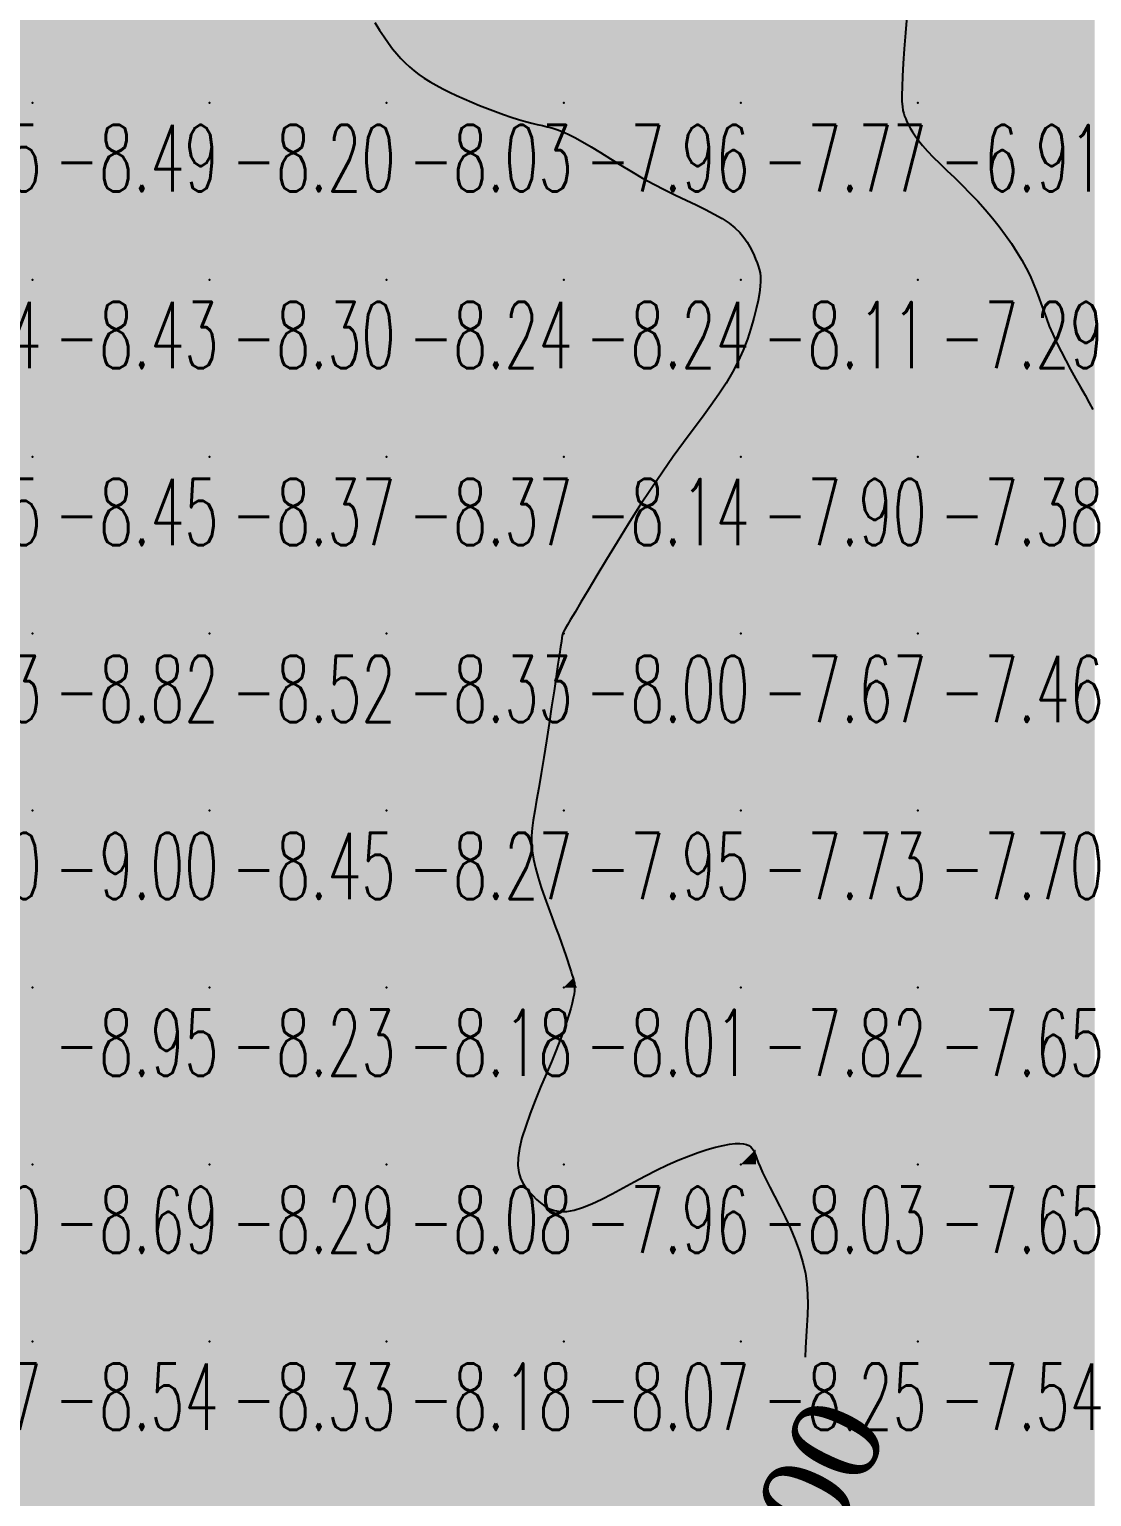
# Model space of a CAD drawing. Header units: millimetres. Extents: x 88261 to 90953, y 390274 to 392322.
# Drawn here: x 90010.1 to 90070.1, y 391468.5 to 391551.4 of the extents above; entities that cross this region are included whole.
import ezdxf
from ezdxf.enums import TextEntityAlignment as Align

# ---------------------------------------------------------------- set-up
doc = ezdxf.new("R2010")
doc.units = ezdxf.units.MM
doc.header["$LTSCALE"] = 25
for name, color, linetype in [('CN_03_00', 7, 'Continuous'), ('Cotation Courbes de niveau', 7, 'Continuous'), ('COTEAlt', 7, 'Continuous'), ('TN_COLORIAGE', 7, 'Continuous')]:
    doc.layers.add(name, color=color, linetype=linetype)
doc.styles.add('Simplex 1.0', font='Simplex.shx', dxfattribs={"width": 0.99, "height": 2.5})
doc.styles.get("Standard").update_dxf_attribs({"font": 'times.ttf'})

# ---------------------------------------------------------------- blocks, each defined once
blk = doc.blocks.new('COTE')
at = {"color": 0}
blk.add_point((0, 0), dxfattribs=at)
at = {"layer": 'COTEAlt'}
blk.add_attdef('ALT', text='', height=3.75, dxfattribs=at).set_placement((1.25, -1.25), align=Align.TOP_LEFT)

msp = doc.modelspace()

# ---------------------------------------------------------------- linework, layer by layer
at = {"layer": 'CN_03_00', "flags": 128}
for points, elevation in [([(90059.626, 391552.129), (90059.554, 391551.199), (90059.488, 391550.301), (90059.43, 391549.471), (90059.387, 391548.747), (90059.361, 391548.154), (90059.351, 391547.683), (90059.357, 391547.315), (90059.377, 391547.03), (90059.409, 391546.809), (90059.453, 391546.632), (90059.506, 391546.48), (90059.568, 391546.333), (90059.638, 391546.175), (90059.721, 391546.002), (90059.823, 391545.811), (90059.948, 391545.599), (90060.103, 391545.367), (90060.292, 391545.11), (90060.522, 391544.828), (90060.798, 391544.518), (90061.123, 391544.179), (90061.49, 391543.813), (90061.89, 391543.424), (90062.314, 391543.012), (90062.752, 391542.582), (90063.196, 391542.136), (90063.637, 391541.676), (90064.064, 391541.206), (90064.47, 391540.728), (90064.853, 391540.246), (90065.212, 391539.763), (90065.544, 391539.282), (90065.849, 391538.808), (90066.126, 391538.343), (90066.373, 391537.892), (90066.589, 391537.458), (90066.775, 391537.042), (90066.937, 391536.641), (90067.083, 391536.247), (90067.221, 391535.854), (90067.361, 391535.457), (90067.51, 391535.048), (90067.676, 391534.621), (90067.868, 391534.17), (90068.091, 391533.691), (90068.339, 391533.19), (90068.606, 391532.679), (90068.883, 391532.166), (90069.162, 391531.661), (90069.435, 391531.173), (90069.694, 391530.713), (90069.931, 391530.29), (90070.14, 391529.911)], -7), ([(90029.578, 391551.779), (90029.844, 391551.357), (90030.102, 391550.966), (90030.348, 391550.612), (90030.585, 391550.292), (90030.817, 391550.002), (90031.05, 391549.738), (90031.287, 391549.494), (90031.534, 391549.267), (90031.795, 391549.051), (90032.075, 391548.842), (90032.377, 391548.636), (90032.702, 391548.433), (90033.048, 391548.232), (90033.413, 391548.035), (90033.798, 391547.84), (90034.199, 391547.648), (90034.618, 391547.459), (90035.051, 391547.273), (90035.498, 391547.091), (90035.951, 391546.914), (90036.405, 391546.745), (90036.853, 391546.585), (90037.287, 391546.439), (90037.701, 391546.307), (90038.088, 391546.191), (90038.442, 391546.096), (90038.758, 391546.019), (90039.045, 391545.955), (90039.317, 391545.893), (90039.586, 391545.824), (90039.863, 391545.739), (90040.162, 391545.627), (90040.495, 391545.479), (90040.874, 391545.286), (90041.308, 391545.042), (90041.794, 391544.753), (90042.322, 391544.429), (90042.885, 391544.08), (90043.475, 391543.718), (90044.086, 391543.351), (90044.707, 391542.989), (90045.333, 391542.644), (90045.955, 391542.323), (90046.565, 391542.023), (90047.158, 391541.741), (90047.724, 391541.472), (90048.258, 391541.212), (90048.752, 391540.957), (90049.198, 391540.702), (90049.59, 391540.443), (90049.923, 391540.176), (90050.201, 391539.906), (90050.43, 391539.634), (90050.618, 391539.366), (90050.771, 391539.105), (90050.896, 391538.855), (90051, 391538.62), (90051.089, 391538.404), (90051.169, 391538.207), (90051.238, 391538.022), (90051.295, 391537.836), (90051.337, 391537.639), (90051.361, 391537.418), (90051.365, 391537.163), (90051.345, 391536.862), (90051.301, 391536.503), (90051.229, 391536.078), (90051.128, 391535.595), (90050.995, 391535.062), (90050.828, 391534.49), (90050.625, 391533.889), (90050.385, 391533.269), (90050.105, 391532.64), (90049.784, 391532.011), (90049.42, 391531.389), (90049.014, 391530.767), (90048.569, 391530.132), (90048.087, 391529.474), (90047.569, 391528.781), (90047.018, 391528.041), (90046.436, 391527.243), (90045.825, 391526.375), (90045.189, 391525.433), (90044.54, 391524.439), (90043.894, 391523.422), (90043.266, 391522.411), (90042.669, 391521.435), (90042.118, 391520.524), (90041.629, 391519.705), (90041.215, 391519.01), (90040.888, 391518.457), (90040.64, 391518.037), (90040.461, 391517.731), (90040.338, 391517.52), (90040.261, 391517.386), (90040.218, 391517.309), (90040.199, 391517.27), (90040.192, 391517.252), (90040.187, 391517.235), (90040.18, 391517.199), (90040.167, 391517.126), (90040.147, 391516.996), (90040.116, 391516.79), (90040.071, 391516.488), (90040.009, 391516.071), (90039.927, 391515.52), (90039.824, 391514.824), (90039.703, 391514.008), (90039.568, 391513.107), (90039.423, 391512.156), (90039.274, 391511.188), (90039.124, 391510.238), (90038.979, 391509.34), (90038.841, 391508.529), (90038.717, 391507.829), (90038.61, 391507.229), (90038.523, 391506.706), (90038.46, 391506.24), (90038.427, 391505.808), (90038.425, 391505.389), (90038.46, 391504.961), (90038.536, 391504.503), (90038.653, 391503.999), (90038.805, 391503.457), (90038.984, 391502.89), (90039.181, 391502.313), (90039.387, 391501.739), (90039.593, 391501.181), (90039.79, 391500.654), (90039.971, 391500.171), (90040.127, 391499.743), (90040.26, 391499.368), (90040.372, 391499.041), (90040.466, 391498.758), (90040.544, 391498.514), (90040.611, 391498.304), (90040.667, 391498.124), (90040.716, 391497.969), (90040.76, 391497.833), (90040.799, 391497.71), (90040.83, 391497.593), (90040.853, 391497.476), (90040.865, 391497.35), (90040.867, 391497.21), (90040.856, 391497.048), (90040.831, 391496.857), (90040.791, 391496.63), (90040.732, 391496.364), (90040.652, 391496.053), (90040.547, 391495.694), (90040.415, 391495.284), (90040.252, 391494.817), (90040.055, 391494.29), (90039.822, 391493.698), (90039.551, 391493.042), (90039.254, 391492.337), (90038.947, 391491.601), (90038.642, 391490.855), (90038.356, 391490.116), (90038.101, 391489.405), (90037.893, 391488.74), (90037.747, 391488.141), (90037.672, 391487.62), (90037.663, 391487.175), (90037.712, 391486.792), (90037.81, 391486.464), (90037.948, 391486.179), (90038.116, 391485.926), (90038.307, 391485.696), (90038.51, 391485.479), (90038.72, 391485.266), (90038.94, 391485.066), (90039.177, 391484.886), (90039.438, 391484.738), (90039.729, 391484.63), (90040.056, 391484.573), (90040.427, 391484.577), (90040.847, 391484.65), (90041.32, 391484.799), (90041.841, 391485.013), (90042.402, 391485.28), (90042.993, 391485.586), (90043.606, 391485.916), (90044.233, 391486.257), (90044.866, 391486.595), (90045.495, 391486.917), (90046.113, 391487.211), (90046.714, 391487.475), (90047.291, 391487.707), (90047.839, 391487.907), (90048.352, 391488.076), (90048.823, 391488.212), (90049.247, 391488.315), (90049.618, 391488.385), (90049.932, 391488.422), (90050.193, 391488.429), (90050.406, 391488.409), (90050.577, 391488.368), (90050.712, 391488.308), (90050.816, 391488.233), (90050.897, 391488.148), (90050.958, 391488.056), (90051.007, 391487.959), (90051.051, 391487.849), (90051.098, 391487.718), (90051.156, 391487.556), (90051.234, 391487.353), (90051.339, 391487.101), (90051.479, 391486.79), (90051.663, 391486.41), (90051.894, 391485.957), (90052.163, 391485.439), (90052.455, 391484.868), (90052.756, 391484.259), (90053.052, 391483.624), (90053.328, 391482.976), (90053.57, 391482.327), (90053.765, 391481.692), (90053.901, 391481.078), (90053.985, 391480.483), (90054.026, 391479.899), (90054.032, 391479.318), (90054.014, 391478.734), (90053.98, 391478.138), (90053.941, 391477.523), (90053.905, 391476.882), (90053.884, 391476.338)], -8)]:
    msp.add_lwpolyline(points, dxfattribs=dict(at, elevation=elevation))
at = {"layer": 'TN_COLORIAGE', "color": 171}
for points in [[(90000.249, 391557.239, -8.295), (90000.249, 391547.239, -8.295), (90010.249, 391557.239, -8.295)], [(90000.249, 391547.239, -8.295), (90010.249, 391547.239, -8.295), (90010.249, 391557.239, -8.295)], [(90010.249, 391557.239, -8.166), (90010.249, 391547.239, -8.166), (90020.249, 391557.239, -8.166)], [(90010.249, 391547.239, -8.166), (90020.249, 391547.239, -8.166), (90020.249, 391557.239, -8.166)], [(90020.249, 391547.239, -8), (90027.791, 391554.782, -8), (90020.249, 391557.239, -8), (90027.402, 391557.239, -8)], [(90020.249, 391547.239, -8), (90027.791, 391554.782, -8), (90030.249, 391547.239, -8), (90030.249, 391550.55, -8)], [(90031.825, 391548.815, -8.033), (90030.249, 391550.55, -8.033), (90030.249, 391547.239, -8.033)], [(90031.825, 391548.815, -8.033), (90034.902, 391547.239, -8.033), (90030.249, 391547.239, -8.033)], [(90000.249, 391547.239, -8.491), (90000.249, 391537.239, -8.491), (90010.249, 391547.239, -8.491)], [(90000.249, 391537.239, -8.491), (90010.249, 391537.239, -8.491), (90010.249, 391547.239, -8.491)], [(90010.249, 391547.239, -8.203), (90010.249, 391537.239, -8.203), (90020.249, 391547.239, -8.203)], [(90010.249, 391537.239, -8.203), (90020.249, 391537.239, -8.203), (90020.249, 391547.239, -8.203)], [(90020.249, 391547.239, -8.033), (90020.249, 391537.239, -8.033), (90030.249, 391547.239, -8.033)], [(90020.249, 391537.239, -8.033), (90030.249, 391537.239, -8.033), (90030.249, 391547.239, -8.033)], [(90030.249, 391537.239, -8), (90038.875, 391545.866, -8), (90030.249, 391547.239, -8), (90034.902, 391547.239, -8)], [(90040.249, 391537.239, -8), (90040.249, 391545.872, -8), (90030.249, 391537.239, -8), (90038.875, 391545.866, -8)], [(90045.375, 391542.366, -8.238), (90040.249, 391545.872, -8.238), (90040.249, 391537.239, -8.238)], [(90040.249, 391537.239, -8), (90045.375, 391542.366, -8), (90050.249, 391537.239, -8), (90050.249, 391540.532, -8)], [(90051.172, 391538.163, -8.111), (90050.249, 391540.532, -8.111), (90050.249, 391537.239, -8.111)], [(90051.172, 391538.163, -8.111), (90051.597, 391537.239, -8.111), (90050.249, 391537.239, -8.111)], [(90000.249, 391537.239, -8.432), (90000.249, 391527.239, -8.432), (90010.249, 391537.239, -8.432)], [(90000.249, 391527.239, -8.432), (90010.249, 391527.239, -8.432), (90010.249, 391537.239, -8.432)], [(90010.249, 391537.239, -8.298), (90010.249, 391527.239, -8.298), (90020.249, 391537.239, -8.298)], [(90010.249, 391527.239, -8.298), (90020.249, 391527.239, -8.298), (90020.249, 391537.239, -8.298)], [(90020.249, 391537.239, -8.237), (90020.249, 391527.239, -8.237), (90030.249, 391537.239, -8.237)], [(90020.249, 391527.239, -8.237), (90030.249, 391527.239, -8.237), (90030.249, 391537.239, -8.237)], [(90030.249, 391537.239, -8.238), (90030.249, 391527.239, -8.238), (90040.249, 391537.239, -8.238)], [(90030.249, 391527.239, -8.238), (90040.249, 391527.239, -8.238), (90040.249, 391537.239, -8.238)], [(90040.249, 391537.239, -8.111), (90040.249, 391527.239, -8.111), (90050.249, 391537.239, -8.111)], [(90040.249, 391527.239, -8), (90046.113, 391527.239, -8), (90050.249, 391537.239, -8), (90050.249, 391531.897, -8)], [(90051.597, 391537.239, -8.111), (90050.249, 391531.897, -8.111), (90050.249, 391537.239, -8.111)], [(90000.249, 391527.239, -8.452), (90000.249, 391517.239, -8.452), (90010.249, 391527.239, -8.452)], [(90000.249, 391517.239, -8.452), (90010.249, 391517.239, -8.452), (90010.249, 391527.239, -8.452)], [(90010.249, 391527.239, -8.37), (90010.249, 391517.239, -8.37), (90020.249, 391527.239, -8.37)], [(90010.249, 391517.239, -8.37), (90020.249, 391517.239, -8.37), (90020.249, 391527.239, -8.37)], [(90020.249, 391527.239, -8.375), (90020.249, 391517.239, -8.375), (90030.249, 391527.239, -8.375)], [(90020.249, 391517.239, -8.375), (90030.249, 391517.239, -8.375), (90030.249, 391527.239, -8.375)], [(90030.249, 391527.239, -8.137), (90030.249, 391517.239, -8.137), (90040.249, 391527.239, -8.137)], [(90030.249, 391517.239, -8), (90040.183, 391517.239, -8), (90040.249, 391527.239, -8), (90040.249, 391517.395, -8)], [(90046.113, 391527.239, -8.137), (90040.249, 391517.395, -8.137), (90040.249, 391527.239, -8.137)], [(90000.249, 391517.239, -8.819), (90000.249, 391507.239, -8.819), (90010.249, 391517.239, -8.819)], [(90000.249, 391507.239, -8.819), (90010.249, 391507.239, -8.819), (90010.249, 391517.239, -8.819)], [(90010.249, 391517.239, -8.52), (90010.249, 391507.239, -8.52), (90020.249, 391517.239, -8.52)], [(90010.249, 391507.239, -8.52), (90020.249, 391507.239, -8.52), (90020.249, 391517.239, -8.52)], [(90020.249, 391517.239, -8.327), (90020.249, 391507.239, -8.327), (90030.249, 391517.239, -8.327)], [(90020.249, 391507.239, -8.327), (90030.249, 391507.239, -8.327), (90030.249, 391517.239, -8.327)], [(90030.249, 391517.239, -8), (90040.183, 391517.239, -8), (90030.249, 391507.239, -8), (90040.169, 391517.16, -8)], [(90038.704, 391507.239, -8.27), (90040.169, 391517.16, -8.27), (90030.249, 391507.239, -8.27)], [(90000.249, 391507.239, -8.998), (90000.249, 391497.239, -8.998), (90010.249, 391507.239, -8.998)], [(90000.249, 391497.239, -8.998), (90010.249, 391497.239, -8.998), (90010.249, 391507.239, -8.998)], [(90010.249, 391507.239, -8.447), (90010.249, 391497.239, -8.447), (90020.249, 391507.239, -8.447)], [(90010.249, 391497.239, -8.447), (90020.249, 391497.239, -8.447), (90020.249, 391507.239, -8.447)], [(90020.249, 391507.239, -8.27), (90020.249, 391497.239, -8.27), (90030.249, 391507.239, -8.27)], [(90020.249, 391497.239, -8.27), (90030.249, 391497.239, -8.27), (90030.249, 391507.239, -8.27)], [(90030.249, 391507.239, -8), (90038.704, 391507.239, -8), (90030.249, 391497.239, -8), (90038.065, 391505.056, -8)], [(90030.249, 391497.239, -8), (90038.065, 391505.056, -8), (90040.249, 391497.239, -8), (90040.249, 391499.554, -8)], [(90040.764, 391497.755, -8.015), (90040.249, 391499.554, -8.015), (90040.249, 391497.239, -8.015)], [(90000.249, 391497.239, -8.952), (90000.249, 391487.239, -8.952), (90010.249, 391497.239, -8.952)], [(90000.249, 391487.239, -8.952), (90010.249, 391487.239, -8.952), (90010.249, 391497.239, -8.952)], [(90010.249, 391497.239, -8.231), (90010.249, 391487.239, -8.231), (90020.249, 391497.239, -8.231)], [(90010.249, 391487.239, -8.231), (90020.249, 391487.239, -8.231), (90020.249, 391497.239, -8.231)], [(90020.249, 391497.239, -8.176), (90020.249, 391487.239, -8.176), (90030.249, 391497.239, -8.176)], [(90020.249, 391487.239, -8.176), (90030.249, 391487.239, -8.176), (90030.249, 391497.239, -8.176)], [(90030.249, 391497.239, -8.015), (90030.249, 391487.239, -8.015), (90040.249, 391497.239, -8.015)], [(90030.249, 391487.239, -8), (90036.941, 391487.239, -8), (90040.249, 391497.239, -8), (90040.249, 391494.427, -8)], [(90040.764, 391497.755, -8.015), (90040.994, 391497.239, -8.015), (90040.249, 391497.239, -8.015)], [(90040.994, 391497.239, -8.015), (90040.249, 391494.427, -8.015), (90040.249, 391497.239, -8.015)], [(90050.249, 391488.746, -8.033), (90045.618, 391487.239, -8.033), (90050.249, 391487.239, -8.033)], [(90051.097, 391488.087, -8.033), (90050.249, 391488.746, -8.033), (90050.249, 391487.239, -8.033)], [(90051.097, 391488.087, -8.033), (90051.113, 391487.239, -8.033), (90050.249, 391487.239, -8.033)], [(90000.249, 391487.239, -8.692), (90000.249, 391477.239, -8.692), (90010.249, 391487.239, -8.692)], [(90000.249, 391477.239, -8.692), (90010.249, 391477.239, -8.692), (90010.249, 391487.239, -8.692)], [(90010.249, 391487.239, -8.289), (90010.249, 391477.239, -8.289), (90020.249, 391487.239, -8.289)], [(90010.249, 391477.239, -8.289), (90020.249, 391477.239, -8.289), (90020.249, 391487.239, -8.289)], [(90020.249, 391487.239, -8.077), (90020.249, 391477.239, -8.077), (90030.249, 391487.239, -8.077)], [(90020.249, 391477.239, -8.077), (90030.249, 391477.239, -8.077), (90030.249, 391487.239, -8.077)], [(90030.249, 391477.239, -8), (90038.467, 391485.458, -8), (90030.249, 391487.239, -8), (90036.941, 391487.239, -8)], [(90040.249, 391477.239, -8), (90040.249, 391483.8, -8), (90050.249, 391487.239, -8), (90045.618, 391487.239, -8)], [(90040.249, 391477.239, -8.033), (90050.249, 391477.239, -8.033), (90050.249, 391487.239, -8.033)], [(90050.249, 391477.239, -8), (90054.427, 391481.418, -8), (90050.249, 391487.239, -8), (90051.113, 391487.239, -8)], [(90030.249, 391477.239, -8), (90038.467, 391485.458, -8), (90040.249, 391477.239, -8), (90040.249, 391483.8, -8)], [(90053.768, 391477.239, -8.248), (90054.427, 391481.418, -8.248), (90050.249, 391477.239, -8.248)], [(90000.249, 391477.239, -8.543), (90000.249, 391467.239, -8.543), (90010.249, 391477.239, -8.543)], [(90000.249, 391467.239, -8.543), (90010.249, 391467.239, -8.543), (90010.249, 391477.239, -8.543)], [(90010.249, 391477.239, -8.327), (90010.249, 391467.239, -8.327), (90020.249, 391477.239, -8.327)], [(90010.249, 391467.239, -8.327), (90020.249, 391467.239, -8.327), (90020.249, 391477.239, -8.327)], [(90020.249, 391477.239, -8.175), (90020.249, 391467.239, -8.175), (90030.249, 391477.239, -8.175)], [(90020.249, 391467.239, -8.175), (90030.249, 391467.239, -8.175), (90030.249, 391477.239, -8.175)], [(90030.249, 391477.239, -8.072), (90030.249, 391467.239, -8.072), (90040.249, 391477.239, -8.072)], [(90030.249, 391467.239, -8.072), (90040.249, 391467.239, -8.072), (90040.249, 391477.239, -8.072)], [(90040.249, 391477.239, -8.248), (90040.249, 391467.239, -8.248), (90050.249, 391477.239, -8.248)], [(90040.249, 391467.239, -8.248), (90050.249, 391467.239, -8.248), (90050.249, 391477.239, -8.248)], [(90050.249, 391467.239, -8), (90053.928, 391470.918, -8), (90050.249, 391477.239, -8), (90053.768, 391477.239, -8)], [(90053.866, 391467.239, -8.266), (90053.928, 391470.918, -8.266), (90050.249, 391467.239, -8.266)]]:
    msp.add_solid(points, dxfattribs=at)
at = {"layer": 'TN_COLORIAGE', "color": 161}
for points in [[(90030.249, 391550.55, -7.934), (90027.791, 391554.782, -7.934), (90030.249, 391557.239, -7.934)], [(90030.249, 391550.55, -7.825), (90031.825, 391548.815, -7.825), (90030.249, 391557.239, -7.825), (90040.249, 391557.239, -7.825)], [(90034.902, 391547.239, -7.825), (90031.825, 391548.815, -7.825), (90040.249, 391547.239, -7.825), (90040.249, 391557.239, -7.825)], [(90040.249, 391557.239, -7.469), (90040.249, 391547.239, -7.469), (90050.249, 391557.239, -7.469)], [(90040.249, 391547.239, -7.469), (90050.249, 391547.239, -7.469), (90050.249, 391557.239, -7.469)], [(90050.249, 391547.239, -7), (90060.05, 391557.041, -7), (90050.249, 391557.239, -7), (90059.926, 391557.239, -7)], [(90059.195, 391547.239, -7.774), (90060.05, 391557.041, -7.774), (90050.249, 391547.239, -7.774)], [(90034.902, 391547.239, -7.962), (90038.875, 391545.866, -7.962), (90040.249, 391547.239, -7.962)], [(90038.875, 391545.866, -7.962), (90040.249, 391545.872, -7.962), (90040.249, 391547.239, -7.962)], [(90040.249, 391545.872, -7.774), (90045.375, 391542.366, -7.774), (90040.249, 391547.239, -7.774), (90050.249, 391547.239, -7.774)], [(90050.249, 391540.532, -7.774), (90045.375, 391542.366, -7.774), (90050.249, 391547.239, -7.774)], [(90050.249, 391540.532, -7), (90051.172, 391538.163, -7), (90050.249, 391547.239, -7), (90059.491, 391546.481, -7)], [(90059.491, 391546.481, -7.774), (90059.195, 391547.239, -7.774), (90050.249, 391547.239, -7.774)], [(90051.597, 391537.239, -7), (90051.172, 391538.163, -7), (90060.249, 391537.239, -7), (90059.491, 391546.481, -7)], [(90059.491, 391546.481, -7.288), (90060.249, 391544.834, -7.288), (90060.249, 391537.239, -7.288)], [(90064.301, 391541.291, -7.288), (90060.249, 391544.834, -7.288), (90060.249, 391537.239, -7.288)], [(90064.301, 391541.291, -7.288), (90066.932, 391537.239, -7.288), (90060.249, 391537.239, -7.288)], [(90050.249, 391531.897, -7.288), (90051.597, 391537.239, -7.288), (90050.249, 391527.239, -7.288), (90060.249, 391537.239, -7.288)], [(90050.249, 391527.239, -7.288), (90060.249, 391527.239, -7.288), (90060.249, 391537.239, -7.288)], [(90060.249, 391527.239, -7), (90067.506, 391534.497, -7), (90060.249, 391537.239, -7), (90066.932, 391537.239, -7)], [(90060.249, 391527.239, -7), (90067.506, 391534.497, -7), (90070.249, 391527.239, -7), (90070.249, 391529.792, -7)], [(90050.249, 391531.897, -7.903), (90046.113, 391527.239, -7.903), (90050.249, 391527.239, -7.903)], [(90040.249, 391517.395, -7.903), (90046.113, 391527.239, -7.903), (90040.249, 391517.239, -7.903), (90050.249, 391527.239, -7.903)], [(90040.249, 391517.239, -7.903), (90050.249, 391517.239, -7.903), (90050.249, 391527.239, -7.903)], [(90050.249, 391527.239, -7.378), (90050.249, 391517.239, -7.378), (90060.249, 391527.239, -7.378)], [(90050.249, 391517.239, -7.378), (90060.249, 391517.239, -7.378), (90060.249, 391527.239, -7.378)], [(90060.249, 391527.239, -7.049), (90060.249, 391517.239, -7.049), (90070.249, 391527.239, -7.049)], [(90060.249, 391517.239, -7.049), (90070.249, 391517.239, -7.049), (90070.249, 391527.239, -7.049)], [(90040.169, 391517.16, -7.951), (90038.704, 391507.239, -7.951), (90040.249, 391517.239, -7.951), (90040.249, 391507.239, -7.951)], [(90040.169, 391517.16, -7.998), (90040.183, 391517.239, -7.998), (90040.249, 391517.239, -7.998)], [(90040.249, 391517.395, -7.998), (90040.183, 391517.239, -7.998), (90040.249, 391517.239, -7.998)], [(90040.249, 391517.239, -7.674), (90040.249, 391507.239, -7.674), (90050.249, 391517.239, -7.674)], [(90040.249, 391507.239, -7.674), (90050.249, 391507.239, -7.674), (90050.249, 391517.239, -7.674)], [(90050.249, 391517.239, -7.462), (90050.249, 391507.239, -7.462), (90060.249, 391517.239, -7.462)], [(90050.249, 391507.239, -7.462), (90060.249, 391507.239, -7.462), (90060.249, 391517.239, -7.462)], [(90060.249, 391517.239, -7.036), (90060.249, 391507.239, -7.036), (90070.249, 391517.239, -7.036)], [(90060.249, 391507.239, -7.036), (90070.249, 391507.239, -7.036), (90070.249, 391517.239, -7.036)], [(90038.065, 391505.056, -7.951), (90038.704, 391507.239, -7.951), (90040.249, 391507.239, -7.951)], [(90040.249, 391499.554, -7.951), (90038.065, 391505.056, -7.951), (90040.249, 391507.239, -7.951)], [(90040.249, 391499.554, -7.727), (90040.764, 391497.755, -7.727), (90040.249, 391507.239, -7.727), (90050.249, 391507.239, -7.727)], [(90040.994, 391497.239, -7.727), (90040.764, 391497.755, -7.727), (90050.249, 391497.239, -7.727), (90050.249, 391507.239, -7.727)], [(90050.249, 391507.239, -7.697), (90050.249, 391497.239, -7.697), (90060.249, 391507.239, -7.697)], [(90050.249, 391497.239, -7.697), (90060.249, 391497.239, -7.697), (90060.249, 391507.239, -7.697)], [(90060.249, 391507.239, -7.099), (90060.249, 391497.239, -7.099), (90070.249, 391507.239, -7.099)], [(90060.249, 391497.239, -7.099), (90070.249, 391497.239, -7.099), (90070.249, 391507.239, -7.099)], [(90040.249, 391494.427, -7.816), (90040.994, 391497.239, -7.816), (90040.249, 391487.239, -7.816), (90050.249, 391497.239, -7.816)], [(90045.618, 391487.239, -7.816), (90050.249, 391488.746, -7.816), (90040.249, 391487.239, -7.816), (90050.249, 391497.239, -7.816)], [(90050.249, 391488.746, -7.647), (90051.097, 391488.087, -7.647), (90050.249, 391497.239, -7.647), (90060.249, 391497.239, -7.647)], [(90051.113, 391487.239, -7.647), (90051.097, 391488.087, -7.647), (90060.249, 391487.239, -7.647), (90060.249, 391497.239, -7.647)], [(90060.249, 391497.239, -7.171), (90060.249, 391487.239, -7.171), (90070.249, 391497.239, -7.171)], [(90060.249, 391487.239, -7.171), (90070.249, 391487.239, -7.171), (90070.249, 391497.239, -7.171)], [(90040.249, 391494.427, -7.962), (90036.941, 391487.239, -7.962), (90040.249, 391487.239, -7.962)], [(90036.941, 391487.239, -7.962), (90038.467, 391485.458, -7.962), (90040.249, 391487.239, -7.962)], [(90040.249, 391483.8, -7.962), (90038.467, 391485.458, -7.962), (90040.249, 391487.239, -7.962)], [(90045.618, 391487.239, -7.962), (90040.249, 391483.8, -7.962), (90040.249, 391487.239, -7.962)], [(90051.113, 391487.239, -7.654), (90054.427, 391481.418, -7.654), (90060.249, 391487.239, -7.654)], [(90054.427, 391481.418, -7.543), (90053.768, 391477.239, -7.543), (90060.249, 391487.239, -7.543), (90060.249, 391477.239, -7.543)], [(90060.249, 391487.239, -7.251), (90060.249, 391477.239, -7.251), (90070.249, 391487.239, -7.251)], [(90060.249, 391477.239, -7.251), (90070.249, 391477.239, -7.251), (90070.249, 391487.239, -7.251)], [(90053.768, 391477.239, -7.543), (90053.928, 391470.918, -7.543), (90060.249, 391477.239, -7.543)], [(90053.928, 391470.918, -7.53), (90053.866, 391467.239, -7.53), (90060.249, 391477.239, -7.53), (90060.249, 391467.239, -7.53)], [(90060.249, 391477.239, -7.303), (90060.249, 391467.239, -7.303), (90070.249, 391477.239, -7.303)], [(90060.249, 391467.239, -7.303), (90070.249, 391467.239, -7.303), (90070.249, 391477.239, -7.303)]]:
    msp.add_solid(points, dxfattribs=at)
at = {"layer": 'TN_COLORIAGE', "color": 151}
for points in [[(90060.05, 391557.041, -6.909), (90059.195, 391547.239, -6.909), (90060.249, 391557.239, -6.909), (90060.249, 391547.239, -6.909)], [(90060.249, 391557.239, -6.296), (90060.249, 391547.239, -6.296), (90070.249, 391557.239, -6.296)], [(90060.249, 391547.239, -6.296), (90070.249, 391547.239, -6.296), (90070.249, 391557.239, -6.296)], [(90059.195, 391547.239, -6.909), (90059.491, 391546.481, -6.909), (90060.249, 391547.239, -6.909)], [(90060.249, 391544.834, -6.909), (90059.491, 391546.481, -6.909), (90060.249, 391547.239, -6.909)], [(90060.249, 391544.834, -6.578), (90064.301, 391541.291, -6.578), (90060.249, 391547.239, -6.578), (90070.249, 391547.239, -6.578)], [(90066.932, 391537.239, -6.578), (90064.301, 391541.291, -6.578), (90070.249, 391537.239, -6.578), (90070.249, 391547.239, -6.578)], [(90066.932, 391537.239, -6.857), (90067.506, 391534.497, -6.857), (90070.249, 391537.239, -6.857)], [(90070.249, 391529.792, -6.857), (90067.506, 391534.497, -6.857), (90070.249, 391537.239, -6.857)]]:
    msp.add_solid(points, dxfattribs=at)

# ---------------------------------------------------------------- block references
at = {"layer": 'COTEAlt'}
ref = msp.add_blockref('COTE', (90000.249, 391547.239), dxfattribs=at)
ref.add_attrib('ALT', '-8.85', dxfattribs={"height": 3.75, "style": 'Simplex 1.0', "width": 0.6}).set_placement((90001.499, 391545.989), align=Align.TOP_LEFT)
ref = msp.add_blockref('COTE', (90010.249, 391547.239), dxfattribs=at)
ref.add_attrib('ALT', '-8.49', dxfattribs={"height": 3.75, "style": 'Simplex 1.0', "width": 0.6}).set_placement((90011.499, 391545.989), align=Align.TOP_LEFT)
ref = msp.add_blockref('COTE', (90020.249, 391547.239), dxfattribs=at)
ref.add_attrib('ALT', '-8.20', dxfattribs={"height": 3.75, "style": 'Simplex 1.0', "width": 0.6}).set_placement((90021.499, 391545.989), align=Align.TOP_LEFT)
ref = msp.add_blockref('COTE', (90030.249, 391547.239), dxfattribs=at)
ref.add_attrib('ALT', '-8.03', dxfattribs={"height": 3.75, "style": 'Simplex 1.0', "width": 0.6}).set_placement((90031.499, 391545.989), align=Align.TOP_LEFT)
ref = msp.add_blockref('COTE', (90040.249, 391547.239), dxfattribs=at)
ref.add_attrib('ALT', '-7.96', dxfattribs={"height": 3.75, "style": 'Simplex 1.0', "width": 0.6}).set_placement((90041.499, 391545.989), align=Align.TOP_LEFT)
ref = msp.add_blockref('COTE', (90050.249, 391547.239), dxfattribs=at)
ref.add_attrib('ALT', '-7.77', dxfattribs={"height": 3.75, "style": 'Simplex 1.0', "width": 0.6}).set_placement((90051.499, 391545.989), align=Align.TOP_LEFT)
ref = msp.add_blockref('COTE', (90060.249, 391547.239), dxfattribs=at)
ref.add_attrib('ALT', '-6.91', dxfattribs={"height": 3.75, "style": 'Simplex 1.0', "width": 0.6}).set_placement((90061.499, 391545.989), align=Align.TOP_LEFT)
ref = msp.add_blockref('COTE', (90000.249, 391537.239), dxfattribs=at)
ref.add_attrib('ALT', '-8.74', dxfattribs={"height": 3.75, "style": 'Simplex 1.0', "width": 0.6}).set_placement((90001.499, 391535.989), align=Align.TOP_LEFT)
ref = msp.add_blockref('COTE', (90010.249, 391537.239), dxfattribs=at)
ref.add_attrib('ALT', '-8.43', dxfattribs={"height": 3.75, "style": 'Simplex 1.0', "width": 0.6}).set_placement((90011.499, 391535.989), align=Align.TOP_LEFT)
ref = msp.add_blockref('COTE', (90020.249, 391537.239), dxfattribs=at)
ref.add_attrib('ALT', '-8.30', dxfattribs={"height": 3.75, "style": 'Simplex 1.0', "width": 0.6}).set_placement((90021.499, 391535.989), align=Align.TOP_LEFT)
ref = msp.add_blockref('COTE', (90030.249, 391537.239), dxfattribs=at)
ref.add_attrib('ALT', '-8.24', dxfattribs={"height": 3.75, "style": 'Simplex 1.0', "width": 0.6}).set_placement((90031.499, 391535.989), align=Align.TOP_LEFT)
ref = msp.add_blockref('COTE', (90040.249, 391537.239), dxfattribs=at)
ref.add_attrib('ALT', '-8.24', dxfattribs={"height": 3.75, "style": 'Simplex 1.0', "width": 0.6}).set_placement((90041.499, 391535.989), align=Align.TOP_LEFT)
ref = msp.add_blockref('COTE', (90050.249, 391537.239), dxfattribs=at)
ref.add_attrib('ALT', '-8.11', dxfattribs={"height": 3.75, "style": 'Simplex 1.0', "width": 0.6}).set_placement((90051.499, 391535.989), align=Align.TOP_LEFT)
ref = msp.add_blockref('COTE', (90060.249, 391537.239), dxfattribs=at)
ref.add_attrib('ALT', '-7.29', dxfattribs={"height": 3.75, "style": 'Simplex 1.0', "width": 0.6}).set_placement((90061.499, 391535.989), align=Align.TOP_LEFT)
ref = msp.add_blockref('COTE', (90000.249, 391527.239), dxfattribs=at)
ref.add_attrib('ALT', '-8.55', dxfattribs={"height": 3.75, "style": 'Simplex 1.0', "width": 0.6}).set_placement((90001.499, 391525.989), align=Align.TOP_LEFT)
ref = msp.add_blockref('COTE', (90010.249, 391527.239), dxfattribs=at)
ref.add_attrib('ALT', '-8.45', dxfattribs={"height": 3.75, "style": 'Simplex 1.0', "width": 0.6}).set_placement((90011.499, 391525.989), align=Align.TOP_LEFT)
ref = msp.add_blockref('COTE', (90020.249, 391527.239), dxfattribs=at)
ref.add_attrib('ALT', '-8.37', dxfattribs={"height": 3.75, "style": 'Simplex 1.0', "width": 0.6}).set_placement((90021.499, 391525.989), align=Align.TOP_LEFT)
ref = msp.add_blockref('COTE', (90030.249, 391527.239), dxfattribs=at)
ref.add_attrib('ALT', '-8.37', dxfattribs={"height": 3.75, "style": 'Simplex 1.0', "width": 0.6}).set_placement((90031.499, 391525.989), align=Align.TOP_LEFT)
ref = msp.add_blockref('COTE', (90040.249, 391527.239), dxfattribs=at)
ref.add_attrib('ALT', '-8.14', dxfattribs={"height": 3.75, "style": 'Simplex 1.0', "width": 0.6}).set_placement((90041.499, 391525.989), align=Align.TOP_LEFT)
ref = msp.add_blockref('COTE', (90050.249, 391527.239), dxfattribs=at)
ref.add_attrib('ALT', '-7.90', dxfattribs={"height": 3.75, "style": 'Simplex 1.0', "width": 0.6}).set_placement((90051.499, 391525.989), align=Align.TOP_LEFT)
ref = msp.add_blockref('COTE', (90060.249, 391527.239), dxfattribs=at)
ref.add_attrib('ALT', '-7.38', dxfattribs={"height": 3.75, "style": 'Simplex 1.0', "width": 0.6}).set_placement((90061.499, 391525.989), align=Align.TOP_LEFT)
ref = msp.add_blockref('COTE', (90000.249, 391517.239), dxfattribs=at)
ref.add_attrib('ALT', '-8.93', dxfattribs={"height": 3.75, "style": 'Simplex 1.0', "width": 0.6}).set_placement((90001.499, 391515.989), align=Align.TOP_LEFT)
ref = msp.add_blockref('COTE', (90010.249, 391517.239), dxfattribs=at)
ref.add_attrib('ALT', '-8.82', dxfattribs={"height": 3.75, "style": 'Simplex 1.0', "width": 0.6}).set_placement((90011.499, 391515.989), align=Align.TOP_LEFT)
ref = msp.add_blockref('COTE', (90020.249, 391517.239), dxfattribs=at)
ref.add_attrib('ALT', '-8.52', dxfattribs={"height": 3.75, "style": 'Simplex 1.0', "width": 0.6}).set_placement((90021.499, 391515.989), align=Align.TOP_LEFT)
ref = msp.add_blockref('COTE', (90030.249, 391517.239), dxfattribs=at)
ref.add_attrib('ALT', '-8.33', dxfattribs={"height": 3.75, "style": 'Simplex 1.0', "width": 0.6}).set_placement((90031.499, 391515.989), align=Align.TOP_LEFT)
ref = msp.add_blockref('COTE', (90040.249, 391517.239), dxfattribs=at)
ref.add_attrib('ALT', '-8.00', dxfattribs={"height": 3.75, "style": 'Simplex 1.0', "width": 0.6}).set_placement((90041.499, 391515.989), align=Align.TOP_LEFT)
ref = msp.add_blockref('COTE', (90050.249, 391517.239), dxfattribs=at)
ref.add_attrib('ALT', '-7.67', dxfattribs={"height": 3.75, "style": 'Simplex 1.0', "width": 0.6}).set_placement((90051.499, 391515.989), align=Align.TOP_LEFT)
ref = msp.add_blockref('COTE', (90060.249, 391517.239), dxfattribs=at)
ref.add_attrib('ALT', '-7.46', dxfattribs={"height": 3.75, "style": 'Simplex 1.0', "width": 0.6}).set_placement((90061.499, 391515.989), align=Align.TOP_LEFT)
ref = msp.add_blockref('COTE', (90000.249, 391507.239), dxfattribs=at)
ref.add_attrib('ALT', '-8.90', dxfattribs={"height": 3.75, "style": 'Simplex 1.0', "width": 0.6}).set_placement((90001.499, 391505.989), align=Align.TOP_LEFT)
ref = msp.add_blockref('COTE', (90010.249, 391507.239), dxfattribs=at)
ref.add_attrib('ALT', '-9.00', dxfattribs={"height": 3.75, "style": 'Simplex 1.0', "width": 0.6}).set_placement((90011.499, 391505.989), align=Align.TOP_LEFT)
ref = msp.add_blockref('COTE', (90020.249, 391507.239), dxfattribs=at)
ref.add_attrib('ALT', '-8.45', dxfattribs={"height": 3.75, "style": 'Simplex 1.0', "width": 0.6}).set_placement((90021.499, 391505.989), align=Align.TOP_LEFT)
ref = msp.add_blockref('COTE', (90030.249, 391507.239), dxfattribs=at)
ref.add_attrib('ALT', '-8.27', dxfattribs={"height": 3.75, "style": 'Simplex 1.0', "width": 0.6}).set_placement((90031.499, 391505.989), align=Align.TOP_LEFT)
ref = msp.add_blockref('COTE', (90040.249, 391507.239), dxfattribs=at)
ref.add_attrib('ALT', '-7.95', dxfattribs={"height": 3.75, "style": 'Simplex 1.0', "width": 0.6}).set_placement((90041.499, 391505.989), align=Align.TOP_LEFT)
ref = msp.add_blockref('COTE', (90050.249, 391507.239), dxfattribs=at)
ref.add_attrib('ALT', '-7.73', dxfattribs={"height": 3.75, "style": 'Simplex 1.0', "width": 0.6}).set_placement((90051.499, 391505.989), align=Align.TOP_LEFT)
ref = msp.add_blockref('COTE', (90060.249, 391507.239), dxfattribs=at)
ref.add_attrib('ALT', '-7.70', dxfattribs={"height": 3.75, "style": 'Simplex 1.0', "width": 0.6}).set_placement((90061.499, 391505.989), align=Align.TOP_LEFT)
ref = msp.add_blockref('COTE', (90010.249, 391497.239), dxfattribs=at)
ref.add_attrib('ALT', '-8.95', dxfattribs={"height": 3.75, "style": 'Simplex 1.0', "width": 0.6}).set_placement((90011.499, 391495.989), align=Align.TOP_LEFT)
ref = msp.add_blockref('COTE', (90020.249, 391497.239), dxfattribs=at)
ref.add_attrib('ALT', '-8.23', dxfattribs={"height": 3.75, "style": 'Simplex 1.0', "width": 0.6}).set_placement((90021.499, 391495.989), align=Align.TOP_LEFT)
ref = msp.add_blockref('COTE', (90030.249, 391497.239), dxfattribs=at)
ref.add_attrib('ALT', '-8.18', dxfattribs={"height": 3.75, "style": 'Simplex 1.0', "width": 0.6}).set_placement((90031.499, 391495.989), align=Align.TOP_LEFT)
ref = msp.add_blockref('COTE', (90040.249, 391497.239), dxfattribs=at)
ref.add_attrib('ALT', '-8.01', dxfattribs={"height": 3.75, "style": 'Simplex 1.0', "width": 0.6}).set_placement((90041.499, 391495.989), align=Align.TOP_LEFT)
ref = msp.add_blockref('COTE', (90050.249, 391497.239), dxfattribs=at)
ref.add_attrib('ALT', '-7.82', dxfattribs={"height": 3.75, "style": 'Simplex 1.0', "width": 0.6}).set_placement((90051.499, 391495.989), align=Align.TOP_LEFT)
ref = msp.add_blockref('COTE', (90060.249, 391497.239), dxfattribs=at)
ref.add_attrib('ALT', '-7.65', dxfattribs={"height": 3.75, "style": 'Simplex 1.0', "width": 0.6}).set_placement((90061.499, 391495.989), align=Align.TOP_LEFT)
ref = msp.add_blockref('COTE', (90000.249, 391487.239), dxfattribs=at)
ref.add_attrib('ALT', '-8.50', dxfattribs={"height": 3.75, "style": 'Simplex 1.0', "width": 0.6}).set_placement((90001.499, 391485.989), align=Align.TOP_LEFT)
ref = msp.add_blockref('COTE', (90010.249, 391487.239), dxfattribs=at)
ref.add_attrib('ALT', '-8.69', dxfattribs={"height": 3.75, "style": 'Simplex 1.0', "width": 0.6}).set_placement((90011.499, 391485.989), align=Align.TOP_LEFT)
ref = msp.add_blockref('COTE', (90020.249, 391487.239), dxfattribs=at)
ref.add_attrib('ALT', '-8.29', dxfattribs={"height": 3.75, "style": 'Simplex 1.0', "width": 0.6}).set_placement((90021.499, 391485.989), align=Align.TOP_LEFT)
ref = msp.add_blockref('COTE', (90030.249, 391487.239), dxfattribs=at)
ref.add_attrib('ALT', '-8.08', dxfattribs={"height": 3.75, "style": 'Simplex 1.0', "width": 0.6}).set_placement((90031.499, 391485.989), align=Align.TOP_LEFT)
ref = msp.add_blockref('COTE', (90040.249, 391487.239), dxfattribs=at)
ref.add_attrib('ALT', '-7.96', dxfattribs={"height": 3.75, "style": 'Simplex 1.0', "width": 0.6}).set_placement((90041.499, 391485.989), align=Align.TOP_LEFT)
ref = msp.add_blockref('COTE', (90050.249, 391487.239), dxfattribs=at)
ref.add_attrib('ALT', '-8.03', dxfattribs={"height": 3.75, "style": 'Simplex 1.0', "width": 0.6}).set_placement((90051.499, 391485.989), align=Align.TOP_LEFT)
ref = msp.add_blockref('COTE', (90060.249, 391487.239), dxfattribs=at)
ref.add_attrib('ALT', '-7.65', dxfattribs={"height": 3.75, "style": 'Simplex 1.0', "width": 0.6}).set_placement((90061.499, 391485.989), align=Align.TOP_LEFT)
ref = msp.add_blockref('COTE', (90000.249, 391477.239), dxfattribs=at)
ref.add_attrib('ALT', '-8.57', dxfattribs={"height": 3.75, "style": 'Simplex 1.0', "width": 0.6}).set_placement((90001.499, 391475.989), align=Align.TOP_LEFT)
ref = msp.add_blockref('COTE', (90010.249, 391477.239), dxfattribs=at)
ref.add_attrib('ALT', '-8.54', dxfattribs={"height": 3.75, "style": 'Simplex 1.0', "width": 0.6}).set_placement((90011.499, 391475.989), align=Align.TOP_LEFT)
ref = msp.add_blockref('COTE', (90020.249, 391477.239), dxfattribs=at)
ref.add_attrib('ALT', '-8.33', dxfattribs={"height": 3.75, "style": 'Simplex 1.0', "width": 0.6}).set_placement((90021.499, 391475.989), align=Align.TOP_LEFT)
ref = msp.add_blockref('COTE', (90030.249, 391477.239), dxfattribs=at)
ref.add_attrib('ALT', '-8.18', dxfattribs={"height": 3.75, "style": 'Simplex 1.0', "width": 0.6}).set_placement((90031.499, 391475.989), align=Align.TOP_LEFT)
ref = msp.add_blockref('COTE', (90040.249, 391477.239), dxfattribs=at)
ref.add_attrib('ALT', '-8.07', dxfattribs={"height": 3.75, "style": 'Simplex 1.0', "width": 0.6}).set_placement((90041.499, 391475.989), align=Align.TOP_LEFT)
ref = msp.add_blockref('COTE', (90050.249, 391477.239), dxfattribs=at)
ref.add_attrib('ALT', '-8.25', dxfattribs={"height": 3.75, "style": 'Simplex 1.0', "width": 0.6}).set_placement((90051.499, 391475.989), align=Align.TOP_LEFT)
ref = msp.add_blockref('COTE', (90060.249, 391477.239), dxfattribs=at)
ref.add_attrib('ALT', '-7.54', dxfattribs={"height": 3.75, "style": 'Simplex 1.0', "width": 0.6}).set_placement((90061.499, 391475.989), align=Align.TOP_LEFT)

# ---------------------------------------------------------------- texts
at = {"layer": 'Cotation Courbes de niveau'}
msp.add_text('-8.00', height=5, rotation=64.28278, dxfattribs=at).set_placement((90053.017, 391466.27, -8), align=Align.MIDDLE_CENTER)

doc.saveas('drawing.dxf')
